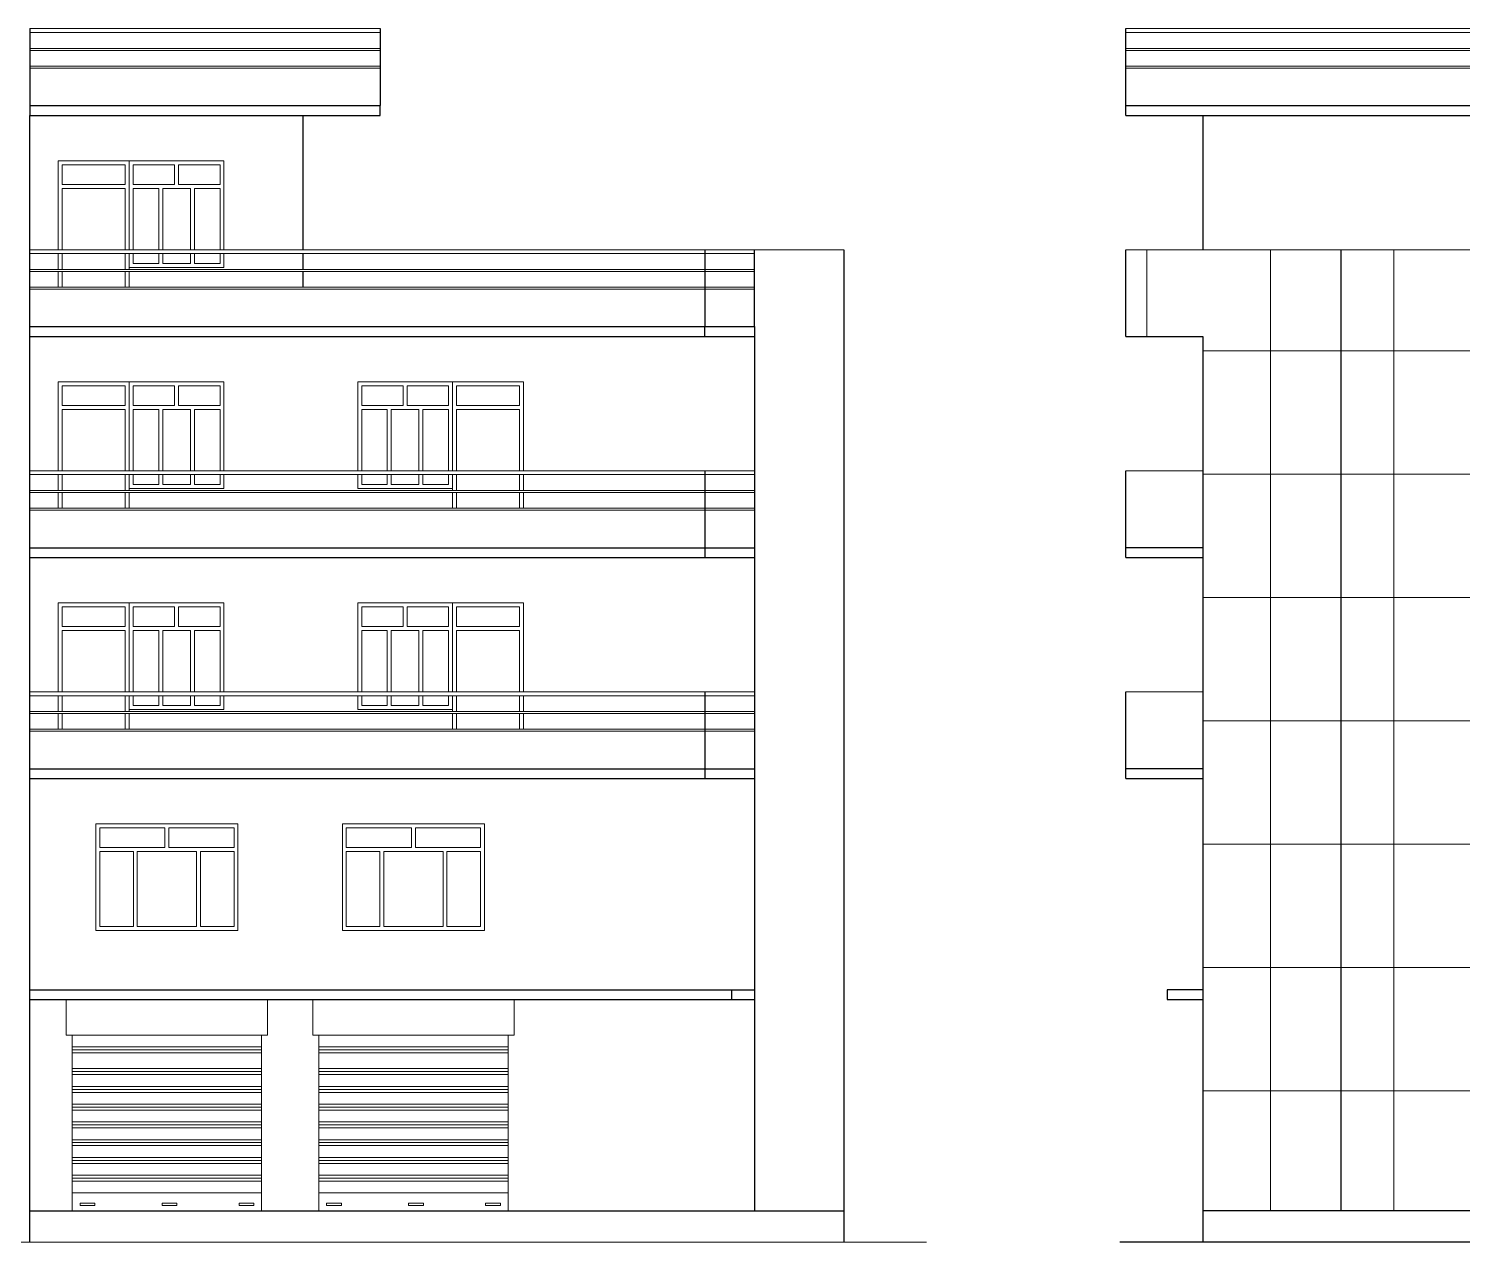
# Model space of a CAD drawing. Header units: inches. Extents: x 151827 to 346502, y -56182 to -23217.
# Drawn here: x 156630 to 157357, y -27452 to -26837 of the extents above; entities that cross this region are included whole.
import ezdxf

# ---------------------------------------------------------------- set-up
doc = ezdxf.new("R2010")
doc.units = ezdxf.units.IN
doc.header["$LTSCALE"] = 5
doc.header["$MEASUREMENT"] = 0
for name, color, linetype, lineweight in [('A-WALL', 7, 'Continuous', 9), ('Railing', 43, 'Continuous', 18), ('win', 5, 'Continuous', 18)]:
    doc.layers.add(name, color=color, linetype=linetype, lineweight=lineweight)
doc.layers.add('WALL', color=7, linetype='Continuous')

msp = doc.modelspace()

# ---------------------------------------------------------------- hatches: boundary and pattern name
at = {"layer": 'A-WALL', "ltscale": 5}
h = msp.add_hatch(dxfattribs=at)
h.set_pattern_fill('ANSI37', color=256, scale=500, angle=45)
h.set_pattern_definition([(90, (-19053.13, 0), (-62.5, 0), []), (180, (-19053.13, 0), (-4e-15, -62.5), [])])
h.paths.add_polyline_path([(157450.84, -26992.76), (157450.84, -26987.76), (157450.84, -26948.76), (157379.45, -26948.76), (157295.18, -26948.76), (157295.18, -27435.76), (157450.84, -27435.76)])
h.paths.add_polyline_path([(157295.18, -26948.76), (157186.17, -26948.76), (157186.17, -26987.76), (157186.17, -26992.76), (157225.17, -26992.76), (157225.17, -27435.76), (157295.18, -27435.76)])

# ---------------------------------------------------------------- linework, layer by layer
at = {"layer": 'A-WALL', "color": 1, "ltscale": 5}
for p, q in [((156649.35, -27346.76, -72.71), (156649.35, -27328.76, -72.71)), ((156751.35, -27346.76, -72.71), (156751.35, -27328.76, -72.71)), ((156774.24, -27346.76, -72.71), (156774.24, -27328.76, -72.71)), ((156876.24, -27346.76, -72.71), (156876.24, -27328.76, -72.71)), ((156649.35, -27346.76, -72.71), (156751.35, -27346.76, -72.71)), ((156652.35, -27346.76, -72.71), (156652.35, -27435.76, -72.71)), ((156652.35, -27346.76, -72.71), (156652.35, -27435.76, -72.71)), ((156748.35, -27346.76, -72.71), (156748.35, -27435.76, -72.71)), ((156748.35, -27346.76, -72.71), (156748.35, -27435.76, -72.71)), ((156774.24, -27346.76, -72.71), (156876.24, -27346.76, -72.71)), ((156777.24, -27346.76, -72.71), (156777.24, -27435.76, -72.71)), ((156777.24, -27346.76, -72.71), (156777.24, -27435.76, -72.71)), ((156873.24, -27346.76, -72.71), (156873.24, -27435.76, -72.71)), ((156873.24, -27346.76, -72.71), (156873.24, -27435.76, -72.71)), ((156652.35, -27352.76, -72.71), (156748.35, -27352.76, -72.71)), ((156652.35, -27354.26, -72.71), (156748.35, -27354.26, -72.71)), ((156777.24, -27352.76, -72.71), (156873.24, -27352.76, -72.71)), ((156777.24, -27354.26, -72.71), (156873.24, -27354.26, -72.71)), ((156652.35, -27355.76, -72.71), (156748.35, -27355.76, -72.71)), ((156777.24, -27355.76, -72.71), (156873.24, -27355.76, -72.71)), ((156652.35, -27363.76, -72.71), (156748.35, -27363.76, -72.71)), ((156652.35, -27365.26, -72.71), (156748.35, -27365.26, -72.71)), ((156652.35, -27366.76, -72.71), (156748.35, -27366.76, -72.71)), ((156777.24, -27363.76, -72.71), (156873.24, -27363.76, -72.71)), ((156777.24, -27365.26, -72.71), (156873.24, -27365.26, -72.71)), ((156777.24, -27366.76, -72.71), (156873.24, -27366.76, -72.71)), ((156652.35, -27372.76, -72.71), (156748.35, -27372.76, -72.71)), ((156652.35, -27374.26, -72.71), (156748.35, -27374.26, -72.71)), ((156652.35, -27375.76, -72.71), (156748.35, -27375.76, -72.71)), ((156777.24, -27372.76, -72.71), (156873.24, -27372.76, -72.71)), ((156777.24, -27374.26, -72.71), (156873.24, -27374.26, -72.71)), ((156777.24, -27375.76, -72.71), (156873.24, -27375.76, -72.71)), ((156652.35, -27381.76, -72.71), (156748.35, -27381.76, -72.71)), ((156652.35, -27383.26, -72.71), (156748.35, -27383.26, -72.71)), ((156777.24, -27381.76, -72.71), (156873.24, -27381.76, -72.71)), ((156777.24, -27383.26, -72.71), (156873.24, -27383.26, -72.71)), ((156652.35, -27384.76, -72.71), (156748.35, -27384.76, -72.71)), ((156652.35, -27390.76, -72.71), (156748.35, -27390.76, -72.71)), ((156777.24, -27384.76, -72.71), (156873.24, -27384.76, -72.71)), ((156777.24, -27390.76, -72.71), (156873.24, -27390.76, -72.71)), ((156652.35, -27392.26, -72.71), (156748.35, -27392.26, -72.71)), ((156652.35, -27393.76, -72.71), (156748.35, -27393.76, -72.71)), ((156777.24, -27392.26, -72.71), (156873.24, -27392.26, -72.71)), ((156777.24, -27393.76, -72.71), (156873.24, -27393.76, -72.71)), ((156652.35, -27399.76, -72.71), (156748.35, -27399.76, -72.71)), ((156652.35, -27401.26, -72.71), (156748.35, -27401.26, -72.71)), ((156652.35, -27402.76, -72.71), (156748.35, -27402.76, -72.71)), ((156777.24, -27399.76, -72.71), (156873.24, -27399.76, -72.71)), ((156777.24, -27401.26, -72.71), (156873.24, -27401.26, -72.71)), ((156777.24, -27402.76, -72.71), (156873.24, -27402.76, -72.71)), ((156652.35, -27408.76, -72.71), (156748.35, -27408.76, -72.71)), ((156652.35, -27410.26, -72.71), (156748.35, -27410.26, -72.71)), ((156652.35, -27411.76, -72.71), (156748.35, -27411.76, -72.71)), ((156777.24, -27408.76, -72.71), (156873.24, -27408.76, -72.71)), ((156777.24, -27410.26, -72.71), (156873.24, -27410.26, -72.71)), ((156777.24, -27411.76, -72.71), (156873.24, -27411.76, -72.71)), ((156652.35, -27417.76, -72.71), (156748.35, -27417.76, -72.71)), ((156652.35, -27419.26, -72.71), (156748.35, -27419.26, -72.71)), ((156777.24, -27417.76, -72.71), (156873.24, -27417.76, -72.71)), ((156777.24, -27419.26, -72.71), (156873.24, -27419.26, -72.71)), ((156652.35, -27420.76, -72.71), (156748.35, -27420.76, -72.71)), ((156652.35, -27426.76, -72.71), (156748.35, -27426.76, -72.71)), ((156777.24, -27420.76, -72.71), (156873.24, -27420.76, -72.71)), ((156777.24, -27426.76, -72.71), (156873.24, -27426.76, -72.71))]:
    msp.add_line(p, q, dxfattribs=at)
at = {"layer": 'A-WALL', "ltscale": 5}
msp.add_line((156588.92, -27451.76, -72.71), (157085.27, -27451.76, -72.71), dxfattribs=at)
at = {"layer": 'A-WALL', "color": 1, "ltscale": 5, "elevation": -72.71}
for points in [[(156656.35, -27431.84), (156663.84, -27431.84), (156663.84, -27433.17), (156656.35, -27433.17)], [(156697.9, -27431.84), (156705.38, -27431.84), (156705.38, -27433.17), (156697.9, -27433.17)], [(156744.43, -27431.84), (156736.95, -27431.84), (156736.95, -27433.17), (156744.43, -27433.17)], [(156781.24, -27431.84), (156788.73, -27431.84), (156788.73, -27433.17), (156781.24, -27433.17)], [(156822.79, -27431.84), (156830.27, -27431.84), (156830.27, -27433.17), (156822.79, -27433.17)], [(156869.32, -27431.84), (156861.84, -27431.84), (156861.84, -27433.17), (156869.32, -27433.17)]]:
    msp.add_lwpolyline(points, close=True, dxfattribs=at)
at = {"layer": 'Railing', "color": 30}
for p, q in [((156630.92, -26836.76, -72.71), (156808.46, -26836.76, -72.71)), ((156630.92, -26838.76, -72.71), (156808.46, -26838.76, -72.71)), ((157186.17, -26836.76, -72.71), (157295.18, -26836.76, -72.71)), ((157186.17, -26838.76, -72.71), (157295.18, -26838.76, -72.71)), ((157295.18, -26836.76, -72.71), (157418.45, -26836.76, -72.71)), ((157295.18, -26838.76, -72.71), (157418.45, -26838.76, -72.71)), ((156630.92, -26846.76, -72.71), (156808.46, -26846.76, -72.71)), ((156630.92, -26847.76, -72.71), (156808.46, -26847.76, -72.71)), ((157186.17, -26846.76, -72.71), (157418.45, -26846.76, -72.71)), ((157186.17, -26847.76, -72.71), (157418.45, -26847.76, -72.71)), ((156630.92, -26855.76, -72.71), (156808.46, -26855.76, -72.71)), ((156630.92, -26856.76, -72.71), (156808.46, -26856.76, -72.71)), ((157186.17, -26855.76, -72.71), (157418.45, -26855.76, -72.71)), ((157186.17, -26856.76, -72.71), (157418.45, -26856.76, -72.71)), ((156630.92, -26948.76, -72.71), (157043.27, -26948.76, -72.71)), ((156630.92, -26950.76, -72.71), (156998.03, -26950.76, -72.71)), ((157186.17, -26948.76, -72.71), (157379.45, -26948.76, -72.71)), ((156630.92, -26958.76, -72.71), (156998.03, -26958.76, -72.71)), ((156630.92, -26959.76, -72.71), (156998.03, -26959.76, -72.71)), ((156630.92, -26967.76, -72.71), (156998.03, -26967.76, -72.71)), ((156630.92, -26968.76, -72.71), (156998.03, -26968.76, -72.71)), ((156630.92, -27060.76, -72.71), (156998.03, -27060.76, -72.71)), ((156630.92, -27062.76, -72.71), (156998.03, -27062.76, -72.71)), ((157186.17, -27060.76, -72.71), (157225.17, -27060.76, -72.71)), ((156630.92, -27070.76, -72.71), (156998.03, -27070.76, -72.71)), ((156630.92, -27071.76, -72.71), (156998.03, -27071.76, -72.71)), ((156630.92, -27079.76, -72.71), (156998.03, -27079.76, -72.71)), ((156630.92, -27080.76, -72.71), (156998.03, -27080.76, -72.71)), ((156630.92, -27172.76, -72.71), (156998.03, -27172.76, -72.71)), ((157186.17, -27172.76, -72.71), (157225.17, -27172.76, -72.71)), ((156630.92, -27174.76, -72.71), (156998.03, -27174.76, -72.71)), ((156630.92, -27182.76, -72.71), (156998.03, -27182.76, -72.71)), ((156630.92, -27183.76, -72.71), (156998.03, -27183.76, -72.71)), ((156630.92, -27191.76, -72.71), (156998.03, -27191.76, -72.71)), ((156630.92, -27192.76, -72.71), (156998.03, -27192.76, -72.71))]:
    msp.add_line(p, q, dxfattribs=at)
at = {"layer": 'WALL', "color": 2, "linetype": 'ByBlock', "ltscale": 5}
for p, q in [((156630.92, -26836.76, -72.71), (156630.92, -26880.76, -72.71)), ((156808.46, -26836.76, -72.71), (156808.46, -26875.76, -72.71)), ((157186.17, -26875.76, -72.71), (157186.17, -26836.76, -72.71)), ((156630.92, -26875.76, -72.71), (156808.46, -26875.76, -72.71)), ((156808.46, -26880.76, -72.71), (156808.46, -26875.76, -72.71)), ((157186.17, -26875.76, -72.71), (157225.17, -26875.76, -72.71)), ((157186.17, -26880.76, -72.71), (157186.17, -26875.76, -72.71)), ((157225.17, -26875.76, -72.71), (157418.45, -26875.76, -72.71)), ((156630.92, -26880.76, -72.71), (156808.46, -26880.76, -72.71)), ((156630.92, -26987.76, -72.71), (156630.92, -26880.76, -72.71)), ((156769.46, -26948.76, -72.71), (156769.46, -26880.76, -72.71)), ((157186.17, -26880.76, -72.71), (157225.17, -26880.76, -72.71)), ((157225.17, -26880.76, -72.71), (157225.17, -26948.76, -72.71)), ((157225.17, -26880.76, -72.71), (157418.45, -26880.76, -72.71)), ((156769.46, -26958.76, -72.71), (156769.46, -26950.76, -72.71)), ((156972.83, -26948.76, -72.71), (156972.83, -26987.76, -72.71)), ((156998.03, -26987.76, -72.71), (156998.03, -26948.76, -72.71)), ((157043.27, -26948.76, -72.71), (157043.27, -26987.76, -72.71)), ((157186.17, -26987.76, -72.71), (157186.17, -26948.76, -72.71)), ((157295.18, -26948.76, -72.71), (157295.18, -27435.76, -72.71)), ((156769.46, -26967.76, -72.71), (156769.46, -26959.76, -72.71)), ((156630.92, -26987.76, -72.71), (156998.03, -26987.76, -72.71)), ((156630.92, -27099.76, -72.71), (156630.92, -26987.76, -72.71)), ((156972.83, -26992.76, -72.71), (156972.83, -26987.76, -72.71)), ((156998.03, -26987.76, -72.71), (156998.03, -27323.76, -72.71)), ((157043.27, -26987.76, -72.71), (157043.27, -27099.76, -72.71)), ((157186.17, -26992.76, -72.71), (157186.17, -26987.76, -72.71)), ((156630.92, -26992.76, -72.71), (156998.03, -26992.76, -72.71)), ((157186.17, -26992.76, -72.71), (157225.17, -26992.76, -72.71)), ((157225.17, -26992.76, -72.71), (157225.17, -27451.76, -72.71)), ((156972.83, -27060.76, -72.71), (156972.83, -27104.76, -72.71)), ((157186.17, -27099.76, -72.71), (157186.17, -27060.76, -72.71)), ((156630.92, -27099.76, -72.71), (156998.03, -27099.76, -72.71)), ((156630.92, -27211.76, -72.71), (156630.92, -27099.76, -72.71)), ((157043.27, -27099.76, -72.71), (157043.27, -27211.76, -72.71)), ((157225.17, -27099.76, -72.71), (157186.17, -27099.76, -72.71)), ((157186.17, -27104.76, -72.71), (157186.17, -27099.76, -72.71)), ((156630.92, -27104.76, -72.71), (156998.03, -27104.76, -72.71)), ((157186.17, -27104.76, -72.71), (157225.17, -27104.76, -72.71)), ((156630.92, -27211.76, -72.71), (156630.92, -27172.76, -72.71)), ((156972.83, -27172.76, -72.71), (156972.83, -27216.76, -72.71)), ((157186.17, -27211.76, -72.71), (157186.17, -27172.76, -72.71)), ((156630.92, -27211.76, -72.71), (156998.03, -27211.76, -72.71)), ((156630.92, -27323.76, -72.71), (156630.92, -27211.76, -72.71)), ((156630.92, -27216.76, -72.71), (156998.03, -27216.76, -72.71)), ((157043.27, -27211.76, -72.71), (157043.27, -27323.76, -72.71)), ((157225.17, -27211.76, -72.71), (157186.17, -27211.76, -72.71)), ((157186.17, -27216.76, -72.71), (157186.17, -27211.76, -72.71)), ((157186.17, -27216.76, -72.71), (157225.17, -27216.76, -72.71)), ((156630.92, -27323.76, -72.71), (156998.03, -27323.76, -72.71)), ((156630.92, -27451.76, -72.71), (156630.92, -27323.76, -72.71)), ((156986.4, -27323.76, -72.71), (156986.4, -27328.76, -72.71)), ((156998.03, -27323.76, -72.71), (156998.03, -27435.76, -72.71)), ((157043.27, -27323.76, -72.71), (157043.27, -27451.76, -72.71)), ((157207.17, -27323.76, -72.71), (157207.17, -27328.76, -72.71)), ((157225.17, -27323.76, -72.71), (157207.17, -27323.76, -72.71)), ((156630.92, -27328.76, -72.71), (156998.03, -27328.76, -72.71)), ((157207.17, -27328.76, -72.71), (157225.17, -27328.76, -72.71)), ((156630.92, -27435.76, -72.71), (157043.27, -27435.76, -72.71)), ((157450.84, -27435.76, -72.71), (157225.17, -27435.76, -72.71)), ((157492.84, -27451.76, -72.71), (157183.17, -27451.76, -72.71))]:
    msp.add_line(p, q, dxfattribs=at)
at = {"layer": 'win'}
for p, q in [((156645.25, -26903.76, -72.71), (156681.25, -26903.76, -72.71)), ((156645.25, -26948.76, -72.71), (156645.25, -26903.76, -72.71)), ((156681.25, -26903.76, -72.71), (156729.25, -26903.76, -72.71)), ((156681.25, -26948.76, -72.71), (156681.25, -26903.76, -72.71)), ((156681.25, -26903.76, -72.71), (156681.25, -26948.76, -72.71)), ((156729.25, -26948.76, -72.71), (156729.25, -26903.76, -72.71)), ((156647.25, -26905.76, -72.71), (156679.25, -26905.76, -72.71)), ((156647.25, -26915.76, -72.71), (156647.25, -26905.76, -72.71)), ((156679.25, -26905.76, -72.71), (156679.25, -26915.76, -72.71)), ((156683.25, -26905.76, -72.71), (156704.25, -26905.76, -72.71)), ((156683.25, -26915.76, -72.71), (156683.25, -26905.76, -72.71)), ((156704.25, -26915.76, -72.71), (156704.25, -26905.76, -72.71)), ((156706.25, -26905.76, -72.71), (156727.25, -26905.76, -72.71)), ((156706.25, -26915.76, -72.71), (156706.25, -26905.76, -72.71)), ((156727.25, -26915.76, -72.71), (156727.25, -26905.76, -72.71)), ((156679.25, -26915.76, -72.71), (156647.25, -26915.76, -72.71)), ((156647.25, -26948.76, -72.71), (156647.25, -26917.76, -72.71)), ((156679.25, -26917.76, -72.71), (156647.25, -26917.76, -72.71)), ((156679.25, -26917.76, -72.71), (156679.25, -26948.76, -72.71)), ((156683.25, -26915.76, -72.71), (156704.25, -26915.76, -72.71)), ((156683.25, -26917.76, -72.71), (156696.25, -26917.76, -72.71)), ((156683.25, -26948.76, -72.71), (156683.25, -26917.76, -72.71)), ((156696.25, -26917.76, -72.71), (156696.25, -26948.76, -72.71)), ((156698.25, -26917.76, -72.71), (156712.25, -26917.76, -72.71)), ((156698.25, -26917.76, -72.71), (156698.25, -26948.76, -72.71)), ((156706.25, -26915.76, -72.71), (156727.25, -26915.76, -72.71)), ((156712.25, -26917.76, -72.71), (156712.25, -26948.76, -72.71)), ((156714.25, -26917.76, -72.71), (156727.25, -26917.76, -72.71)), ((156714.25, -26917.76, -72.71), (156714.25, -26948.76, -72.71)), ((156727.25, -26948.76, -72.71), (156727.25, -26917.76, -72.71)), ((156645.25, -26958.76, -72.71), (156645.25, -26950.76, -72.71)), ((156647.25, -26958.76, -72.71), (156647.25, -26950.76, -72.71)), ((156679.25, -26950.76, -72.71), (156679.25, -26958.76, -72.71)), ((156681.25, -26957.76, -72.71), (156681.25, -26950.76, -72.71)), ((156681.25, -26950.76, -72.71), (156681.25, -26958.76, -72.71)), ((156683.25, -26955.76, -72.71), (156683.25, -26950.76, -72.71)), ((156696.25, -26950.76, -72.71), (156696.25, -26955.76, -72.71)), ((156698.25, -26950.76, -72.71), (156698.25, -26955.76, -72.71)), ((156712.25, -26950.76, -72.71), (156712.25, -26955.76, -72.71)), ((156714.25, -26950.76, -72.71), (156714.25, -26955.76, -72.71)), ((156727.25, -26955.76, -72.71), (156727.25, -26950.76, -72.71)), ((156729.25, -26957.76, -72.71), (156729.25, -26950.76, -72.71)), ((156645.25, -26967.76, -72.71), (156645.25, -26959.76, -72.71)), ((156647.25, -26967.76, -72.71), (156647.25, -26959.76, -72.71)), ((156679.25, -26959.76, -72.71), (156679.25, -26967.76, -72.71)), ((156681.25, -26957.76, -72.71), (156729.25, -26957.76, -72.71)), ((156681.25, -26959.76, -72.71), (156681.25, -26967.76, -72.71)), ((156683.25, -26955.76, -72.71), (156696.25, -26955.76, -72.71)), ((156698.25, -26955.76, -72.71), (156712.25, -26955.76, -72.71)), ((156714.25, -26955.76, -72.71), (156727.25, -26955.76, -72.71)), ((156645.25, -27015.76, -72.71), (156681.25, -27015.76, -72.71)), ((156645.25, -27060.76, -72.71), (156645.25, -27015.76, -72.71)), ((156647.25, -27017.76, -72.71), (156679.25, -27017.76, -72.71)), ((156647.25, -27027.76, -72.71), (156647.25, -27017.76, -72.71)), ((156679.25, -27017.76, -72.71), (156679.25, -27027.76, -72.71)), ((156681.25, -27015.76, -72.71), (156729.25, -27015.76, -72.71)), ((156681.25, -27060.76, -72.71), (156681.25, -27015.76, -72.71)), ((156681.25, -27015.76, -72.71), (156681.25, -27060.76, -72.71)), ((156683.25, -27017.76, -72.71), (156704.25, -27017.76, -72.71)), ((156683.25, -27027.76, -72.71), (156683.25, -27017.76, -72.71)), ((156704.25, -27027.76, -72.71), (156704.25, -27017.76, -72.71)), ((156706.25, -27017.76, -72.71), (156727.25, -27017.76, -72.71)), ((156706.25, -27027.76, -72.71), (156706.25, -27017.76, -72.71)), ((156727.25, -27027.76, -72.71), (156727.25, -27017.76, -72.71)), ((156729.25, -27060.76, -72.71), (156729.25, -27015.76, -72.71)), ((156797.02, -27015.76, -72.71), (156845.02, -27015.76, -72.71)), ((156797.02, -27060.76, -72.71), (156797.02, -27015.76, -72.71)), ((156799.02, -27017.76, -72.71), (156820.02, -27017.76, -72.71)), ((156799.02, -27027.76, -72.71), (156799.02, -27017.76, -72.71)), ((156820.02, -27027.76, -72.71), (156820.02, -27017.76, -72.71)), ((156822.02, -27017.76, -72.71), (156843.02, -27017.76, -72.71)), ((156822.02, -27027.76, -72.71), (156822.02, -27017.76, -72.71)), ((156843.02, -27027.76, -72.71), (156843.02, -27017.76, -72.71)), ((156845.02, -27060.76, -72.71), (156845.02, -27015.76, -72.71)), ((156845.02, -27015.76, -72.71), (156881.02, -27015.76, -72.71)), ((156845.02, -27060.76, -72.71), (156845.02, -27015.76, -72.71)), ((156847.02, -27017.76, -72.71), (156879.02, -27017.76, -72.71)), ((156847.02, -27027.76, -72.71), (156847.02, -27017.76, -72.71)), ((156879.02, -27017.76, -72.71), (156879.02, -27027.76, -72.71)), ((156881.02, -27015.76, -72.71), (156881.02, -27060.76, -72.71)), ((156679.25, -27027.76, -72.71), (156647.25, -27027.76, -72.71)), ((156683.25, -27027.76, -72.71), (156704.25, -27027.76, -72.71)), ((156706.25, -27027.76, -72.71), (156727.25, -27027.76, -72.71)), ((156799.02, -27027.76, -72.71), (156820.02, -27027.76, -72.71)), ((156822.02, -27027.76, -72.71), (156843.02, -27027.76, -72.71)), ((156879.02, -27027.76, -72.71), (156847.02, -27027.76, -72.71)), ((156647.25, -27060.76, -72.71), (156647.25, -27029.76, -72.71)), ((156679.25, -27029.76, -72.71), (156647.25, -27029.76, -72.71)), ((156679.25, -27029.76, -72.71), (156679.25, -27060.76, -72.71)), ((156683.25, -27029.76, -72.71), (156696.25, -27029.76, -72.71)), ((156683.25, -27060.76, -72.71), (156683.25, -27029.76, -72.71)), ((156696.25, -27029.76, -72.71), (156696.25, -27060.76, -72.71)), ((156698.25, -27029.76, -72.71), (156712.25, -27029.76, -72.71)), ((156698.25, -27029.76, -72.71), (156698.25, -27060.76, -72.71)), ((156712.25, -27029.76, -72.71), (156712.25, -27060.76, -72.71)), ((156714.25, -27029.76, -72.71), (156727.25, -27029.76, -72.71)), ((156714.25, -27029.76, -72.71), (156714.25, -27060.76, -72.71)), ((156727.25, -27060.76, -72.71), (156727.25, -27029.76, -72.71)), ((156799.02, -27029.76, -72.71), (156812.02, -27029.76, -72.71)), ((156799.02, -27060.76, -72.71), (156799.02, -27029.76, -72.71)), ((156812.02, -27029.76, -72.71), (156812.02, -27060.76, -72.71)), ((156814.02, -27029.76, -72.71), (156828.02, -27029.76, -72.71)), ((156814.02, -27029.76, -72.71), (156814.02, -27060.76, -72.71)), ((156828.02, -27029.76, -72.71), (156828.02, -27060.76, -72.71)), ((156830.02, -27029.76, -72.71), (156843.02, -27029.76, -72.71)), ((156830.02, -27029.76, -72.71), (156830.02, -27060.76, -72.71)), ((156843.02, -27060.76, -72.71), (156843.02, -27029.76, -72.71)), ((156847.02, -27060.76, -72.71), (156847.02, -27029.76, -72.71)), ((156879.02, -27029.76, -72.71), (156847.02, -27029.76, -72.71)), ((156879.02, -27029.76, -72.71), (156879.02, -27060.76, -72.71)), ((156645.25, -27070.76, -72.71), (156645.25, -27062.76, -72.71)), ((156647.25, -27070.76, -72.71), (156647.25, -27062.76, -72.71)), ((156679.25, -27062.76, -72.71), (156679.25, -27070.76, -72.71)), ((156681.25, -27069.76, -72.71), (156681.25, -27062.76, -72.71)), ((156681.25, -27062.76, -72.71), (156681.25, -27070.76, -72.71)), ((156683.25, -27067.76, -72.71), (156683.25, -27062.76, -72.71)), ((156696.25, -27062.76, -72.71), (156696.25, -27067.76, -72.71)), ((156698.25, -27062.76, -72.71), (156698.25, -27067.76, -72.71)), ((156712.25, -27062.76, -72.71), (156712.25, -27067.76, -72.71)), ((156714.25, -27062.76, -72.71), (156714.25, -27067.76, -72.71)), ((156727.25, -27067.76, -72.71), (156727.25, -27062.76, -72.71)), ((156729.25, -27069.76, -72.71), (156729.25, -27062.76, -72.71)), ((156797.02, -27069.76, -72.71), (156797.02, -27062.76, -72.71)), ((156799.02, -27067.76, -72.71), (156799.02, -27062.76, -72.71)), ((156812.02, -27062.76, -72.71), (156812.02, -27067.76, -72.71)), ((156814.02, -27062.76, -72.71), (156814.02, -27067.76, -72.71)), ((156828.02, -27062.76, -72.71), (156828.02, -27067.76, -72.71)), ((156830.02, -27062.76, -72.71), (156830.02, -27067.76, -72.71)), ((156843.02, -27067.76, -72.71), (156843.02, -27062.76, -72.71)), ((156845.02, -27069.76, -72.71), (156845.02, -27062.76, -72.71)), ((156845.02, -27070.76, -72.71), (156845.02, -27062.76, -72.71)), ((156847.02, -27070.76, -72.71), (156847.02, -27062.76, -72.71)), ((156879.02, -27062.76, -72.71), (156879.02, -27070.76, -72.71)), ((156881.02, -27062.76, -72.71), (156881.02, -27070.76, -72.71)), ((156645.25, -27079.76, -72.71), (156645.25, -27071.76, -72.71)), ((156647.25, -27079.76, -72.71), (156647.25, -27071.76, -72.71)), ((156679.25, -27071.76, -72.71), (156679.25, -27079.76, -72.71)), ((156681.25, -27069.76, -72.71), (156729.25, -27069.76, -72.71)), ((156681.25, -27071.76, -72.71), (156681.25, -27079.76, -72.71)), ((156683.25, -27067.76, -72.71), (156696.25, -27067.76, -72.71)), ((156698.25, -27067.76, -72.71), (156712.25, -27067.76, -72.71)), ((156714.25, -27067.76, -72.71), (156727.25, -27067.76, -72.71)), ((156797.02, -27069.76, -72.71), (156845.02, -27069.76, -72.71)), ((156799.02, -27067.76, -72.71), (156812.02, -27067.76, -72.71)), ((156814.02, -27067.76, -72.71), (156828.02, -27067.76, -72.71)), ((156830.02, -27067.76, -72.71), (156843.02, -27067.76, -72.71)), ((156845.02, -27079.76, -72.71), (156845.02, -27071.76, -72.71)), ((156847.02, -27079.76, -72.71), (156847.02, -27071.76, -72.71)), ((156879.02, -27071.76, -72.71), (156879.02, -27079.76, -72.71)), ((156881.02, -27071.76, -72.71), (156881.02, -27079.76, -72.71)), ((156645.25, -27127.76, -72.71), (156681.25, -27127.76, -72.71)), ((156645.25, -27172.76, -72.71), (156645.25, -27127.76, -72.71)), ((156647.25, -27129.76, -72.71), (156679.25, -27129.76, -72.71)), ((156647.25, -27139.76, -72.71), (156647.25, -27129.76, -72.71)), ((156679.25, -27129.76, -72.71), (156679.25, -27139.76, -72.71)), ((156681.25, -27127.76, -72.71), (156729.25, -27127.76, -72.71)), ((156681.25, -27172.76, -72.71), (156681.25, -27127.76, -72.71)), ((156681.25, -27127.76, -72.71), (156681.25, -27172.76, -72.71)), ((156683.25, -27129.76, -72.71), (156704.25, -27129.76, -72.71)), ((156683.25, -27139.76, -72.71), (156683.25, -27129.76, -72.71)), ((156704.25, -27139.76, -72.71), (156704.25, -27129.76, -72.71)), ((156706.25, -27129.76, -72.71), (156727.25, -27129.76, -72.71)), ((156706.25, -27139.76, -72.71), (156706.25, -27129.76, -72.71)), ((156727.25, -27139.76, -72.71), (156727.25, -27129.76, -72.71)), ((156729.25, -27172.76, -72.71), (156729.25, -27127.76, -72.71)), ((156797.02, -27127.76, -72.71), (156845.02, -27127.76, -72.71)), ((156797.02, -27172.76, -72.71), (156797.02, -27127.76, -72.71)), ((156799.02, -27129.76, -72.71), (156820.02, -27129.76, -72.71)), ((156799.02, -27139.76, -72.71), (156799.02, -27129.76, -72.71)), ((156820.02, -27139.76, -72.71), (156820.02, -27129.76, -72.71)), ((156822.02, -27129.76, -72.71), (156843.02, -27129.76, -72.71)), ((156822.02, -27139.76, -72.71), (156822.02, -27129.76, -72.71)), ((156843.02, -27139.76, -72.71), (156843.02, -27129.76, -72.71)), ((156845.02, -27172.76, -72.71), (156845.02, -27127.76, -72.71)), ((156845.02, -27127.76, -72.71), (156881.02, -27127.76, -72.71)), ((156845.02, -27172.76, -72.71), (156845.02, -27127.76, -72.71)), ((156847.02, -27129.76, -72.71), (156879.02, -27129.76, -72.71)), ((156847.02, -27139.76, -72.71), (156847.02, -27129.76, -72.71)), ((156879.02, -27129.76, -72.71), (156879.02, -27139.76, -72.71)), ((156881.02, -27127.76, -72.71), (156881.02, -27172.76, -72.71)), ((156679.25, -27139.76, -72.71), (156647.25, -27139.76, -72.71)), ((156647.25, -27172.76, -72.71), (156647.25, -27141.76, -72.71)), ((156679.25, -27141.76, -72.71), (156647.25, -27141.76, -72.71)), ((156679.25, -27141.76, -72.71), (156679.25, -27172.76, -72.71)), ((156683.25, -27139.76, -72.71), (156704.25, -27139.76, -72.71)), ((156683.25, -27141.76, -72.71), (156696.25, -27141.76, -72.71)), ((156683.25, -27172.76, -72.71), (156683.25, -27141.76, -72.71)), ((156696.25, -27141.76, -72.71), (156696.25, -27172.76, -72.71)), ((156698.25, -27141.76, -72.71), (156712.25, -27141.76, -72.71)), ((156698.25, -27141.76, -72.71), (156698.25, -27172.76, -72.71)), ((156706.25, -27139.76, -72.71), (156727.25, -27139.76, -72.71)), ((156712.25, -27141.76, -72.71), (156712.25, -27172.76, -72.71)), ((156714.25, -27141.76, -72.71), (156727.25, -27141.76, -72.71)), ((156714.25, -27141.76, -72.71), (156714.25, -27172.76, -72.71)), ((156727.25, -27172.76, -72.71), (156727.25, -27141.76, -72.71)), ((156799.02, -27139.76, -72.71), (156820.02, -27139.76, -72.71)), ((156799.02, -27141.76, -72.71), (156812.02, -27141.76, -72.71)), ((156799.02, -27172.76, -72.71), (156799.02, -27141.76, -72.71)), ((156812.02, -27141.76, -72.71), (156812.02, -27172.76, -72.71)), ((156814.02, -27141.76, -72.71), (156828.02, -27141.76, -72.71)), ((156814.02, -27141.76, -72.71), (156814.02, -27172.76, -72.71)), ((156822.02, -27139.76, -72.71), (156843.02, -27139.76, -72.71)), ((156828.02, -27141.76, -72.71), (156828.02, -27172.76, -72.71)), ((156830.02, -27141.76, -72.71), (156843.02, -27141.76, -72.71)), ((156830.02, -27141.76, -72.71), (156830.02, -27172.76, -72.71)), ((156843.02, -27172.76, -72.71), (156843.02, -27141.76, -72.71)), ((156879.02, -27139.76, -72.71), (156847.02, -27139.76, -72.71)), ((156847.02, -27172.76, -72.71), (156847.02, -27141.76, -72.71)), ((156879.02, -27141.76, -72.71), (156847.02, -27141.76, -72.71)), ((156879.02, -27141.76, -72.71), (156879.02, -27172.76, -72.71)), ((156645.25, -27182.76, -72.71), (156645.25, -27174.76, -72.71)), ((156647.25, -27182.76, -72.71), (156647.25, -27174.76, -72.71)), ((156679.25, -27174.76, -72.71), (156679.25, -27182.76, -72.71)), ((156681.25, -27181.76, -72.71), (156681.25, -27174.76, -72.71)), ((156681.25, -27174.76, -72.71), (156681.25, -27182.76, -72.71)), ((156683.25, -27179.76, -72.71), (156683.25, -27174.76, -72.71)), ((156683.25, -27179.76, -72.71), (156696.25, -27179.76, -72.71)), ((156696.25, -27174.76, -72.71), (156696.25, -27179.76, -72.71)), ((156698.25, -27174.76, -72.71), (156698.25, -27179.76, -72.71)), ((156698.25, -27179.76, -72.71), (156712.25, -27179.76, -72.71)), ((156712.25, -27174.76, -72.71), (156712.25, -27179.76, -72.71)), ((156714.25, -27174.76, -72.71), (156714.25, -27179.76, -72.71)), ((156714.25, -27179.76, -72.71), (156727.25, -27179.76, -72.71)), ((156727.25, -27179.76, -72.71), (156727.25, -27174.76, -72.71)), ((156729.25, -27181.76, -72.71), (156729.25, -27174.76, -72.71)), ((156797.02, -27181.76, -72.71), (156797.02, -27174.76, -72.71)), ((156799.02, -27179.76, -72.71), (156799.02, -27174.76, -72.71)), ((156799.02, -27179.76, -72.71), (156812.02, -27179.76, -72.71)), ((156812.02, -27174.76, -72.71), (156812.02, -27179.76, -72.71)), ((156814.02, -27174.76, -72.71), (156814.02, -27179.76, -72.71)), ((156814.02, -27179.76, -72.71), (156828.02, -27179.76, -72.71)), ((156828.02, -27174.76, -72.71), (156828.02, -27179.76, -72.71)), ((156830.02, -27174.76, -72.71), (156830.02, -27179.76, -72.71)), ((156830.02, -27179.76, -72.71), (156843.02, -27179.76, -72.71)), ((156843.02, -27179.76, -72.71), (156843.02, -27174.76, -72.71)), ((156845.02, -27181.76, -72.71), (156845.02, -27174.76, -72.71)), ((156845.02, -27182.76, -72.71), (156845.02, -27174.76, -72.71)), ((156847.02, -27182.76, -72.71), (156847.02, -27174.76, -72.71)), ((156879.02, -27174.76, -72.71), (156879.02, -27182.76, -72.71)), ((156881.02, -27174.76, -72.71), (156881.02, -27182.76, -72.71)), ((156645.25, -27191.76, -72.71), (156645.25, -27183.76, -72.71)), ((156647.25, -27191.76, -72.71), (156647.25, -27183.76, -72.71)), ((156679.25, -27183.76, -72.71), (156679.25, -27191.76, -72.71)), ((156681.25, -27181.76, -72.71), (156729.25, -27181.76, -72.71)), ((156681.25, -27183.76, -72.71), (156681.25, -27191.76, -72.71)), ((156797.02, -27181.76, -72.71), (156845.02, -27181.76, -72.71)), ((156845.02, -27191.76, -72.71), (156845.02, -27183.76, -72.71)), ((156847.02, -27191.76, -72.71), (156847.02, -27183.76, -72.71)), ((156879.02, -27183.76, -72.71), (156879.02, -27191.76, -72.71)), ((156881.02, -27183.76, -72.71), (156881.02, -27191.76, -72.71)), ((156664.35, -27239.76, -72.71), (156736.35, -27239.76, -72.71)), ((156664.35, -27293.76, -72.71), (156664.35, -27239.76, -72.71)), ((156666.35, -27241.76, -72.71), (156699.35, -27241.76, -72.71)), ((156666.35, -27251.76, -72.71), (156666.35, -27241.76, -72.71)), ((156699.35, -27251.76, -72.71), (156699.35, -27241.76, -72.71)), ((156701.35, -27241.76, -72.71), (156734.35, -27241.76, -72.71)), ((156701.35, -27251.76, -72.71), (156701.35, -27241.76, -72.71)), ((156734.35, -27251.76, -72.71), (156734.35, -27241.76, -72.71)), ((156736.35, -27293.76, -72.71), (156736.35, -27239.76, -72.71)), ((156789.24, -27239.76, -72.71), (156861.24, -27239.76, -72.71)), ((156789.24, -27293.76, -72.71), (156789.24, -27239.76, -72.71)), ((156791.24, -27241.76, -72.71), (156824.24, -27241.76, -72.71)), ((156791.24, -27251.76, -72.71), (156791.24, -27241.76, -72.71)), ((156824.24, -27251.76, -72.71), (156824.24, -27241.76, -72.71)), ((156826.24, -27241.76, -72.71), (156859.24, -27241.76, -72.71)), ((156826.24, -27251.76, -72.71), (156826.24, -27241.76, -72.71)), ((156859.24, -27251.76, -72.71), (156859.24, -27241.76, -72.71)), ((156861.24, -27293.76, -72.71), (156861.24, -27239.76, -72.71)), ((156666.35, -27251.76, -72.71), (156699.35, -27251.76, -72.71)), ((156701.35, -27251.76, -72.71), (156734.35, -27251.76, -72.71)), ((156791.24, -27251.76, -72.71), (156824.24, -27251.76, -72.71)), ((156826.24, -27251.76, -72.71), (156859.24, -27251.76, -72.71)), ((156666.35, -27253.76, -72.71), (156683.35, -27253.76, -72.71)), ((156666.35, -27291.76, -72.71), (156666.35, -27253.76, -72.71)), ((156683.35, -27253.76, -72.71), (156683.35, -27291.76, -72.71)), ((156685.35, -27253.76, -72.71), (156715.35, -27253.76, -72.71)), ((156685.35, -27253.76, -72.71), (156685.35, -27291.76, -72.71)), ((156715.35, -27253.76, -72.71), (156715.35, -27291.76, -72.71)), ((156717.35, -27253.76, -72.71), (156734.35, -27253.76, -72.71)), ((156717.35, -27253.76, -72.71), (156717.35, -27291.76, -72.71)), ((156734.35, -27291.76, -72.71), (156734.35, -27253.76, -72.71)), ((156791.24, -27253.76, -72.71), (156808.24, -27253.76, -72.71)), ((156791.24, -27291.76, -72.71), (156791.24, -27253.76, -72.71)), ((156808.24, -27253.76, -72.71), (156808.24, -27291.76, -72.71)), ((156810.24, -27253.76, -72.71), (156840.24, -27253.76, -72.71)), ((156810.24, -27253.76, -72.71), (156810.24, -27291.76, -72.71)), ((156840.24, -27253.76, -72.71), (156840.24, -27291.76, -72.71)), ((156842.24, -27253.76, -72.71), (156859.24, -27253.76, -72.71)), ((156842.24, -27253.76, -72.71), (156842.24, -27291.76, -72.71)), ((156859.24, -27291.76, -72.71), (156859.24, -27253.76, -72.71)), ((156664.35, -27293.76, -72.71), (156736.35, -27293.76, -72.71)), ((156666.35, -27291.76, -72.71), (156683.35, -27291.76, -72.71)), ((156685.35, -27291.76, -72.71), (156715.35, -27291.76, -72.71)), ((156717.35, -27291.76, -72.71), (156734.35, -27291.76, -72.71)), ((156789.24, -27293.76, -72.71), (156861.24, -27293.76, -72.71)), ((156791.24, -27291.76, -72.71), (156808.24, -27291.76, -72.71)), ((156810.24, -27291.76, -72.71), (156840.24, -27291.76, -72.71)), ((156842.24, -27291.76, -72.71), (156859.24, -27291.76, -72.71))]:
    msp.add_line(p, q, dxfattribs=at)

doc.saveas('drawing.dxf')
